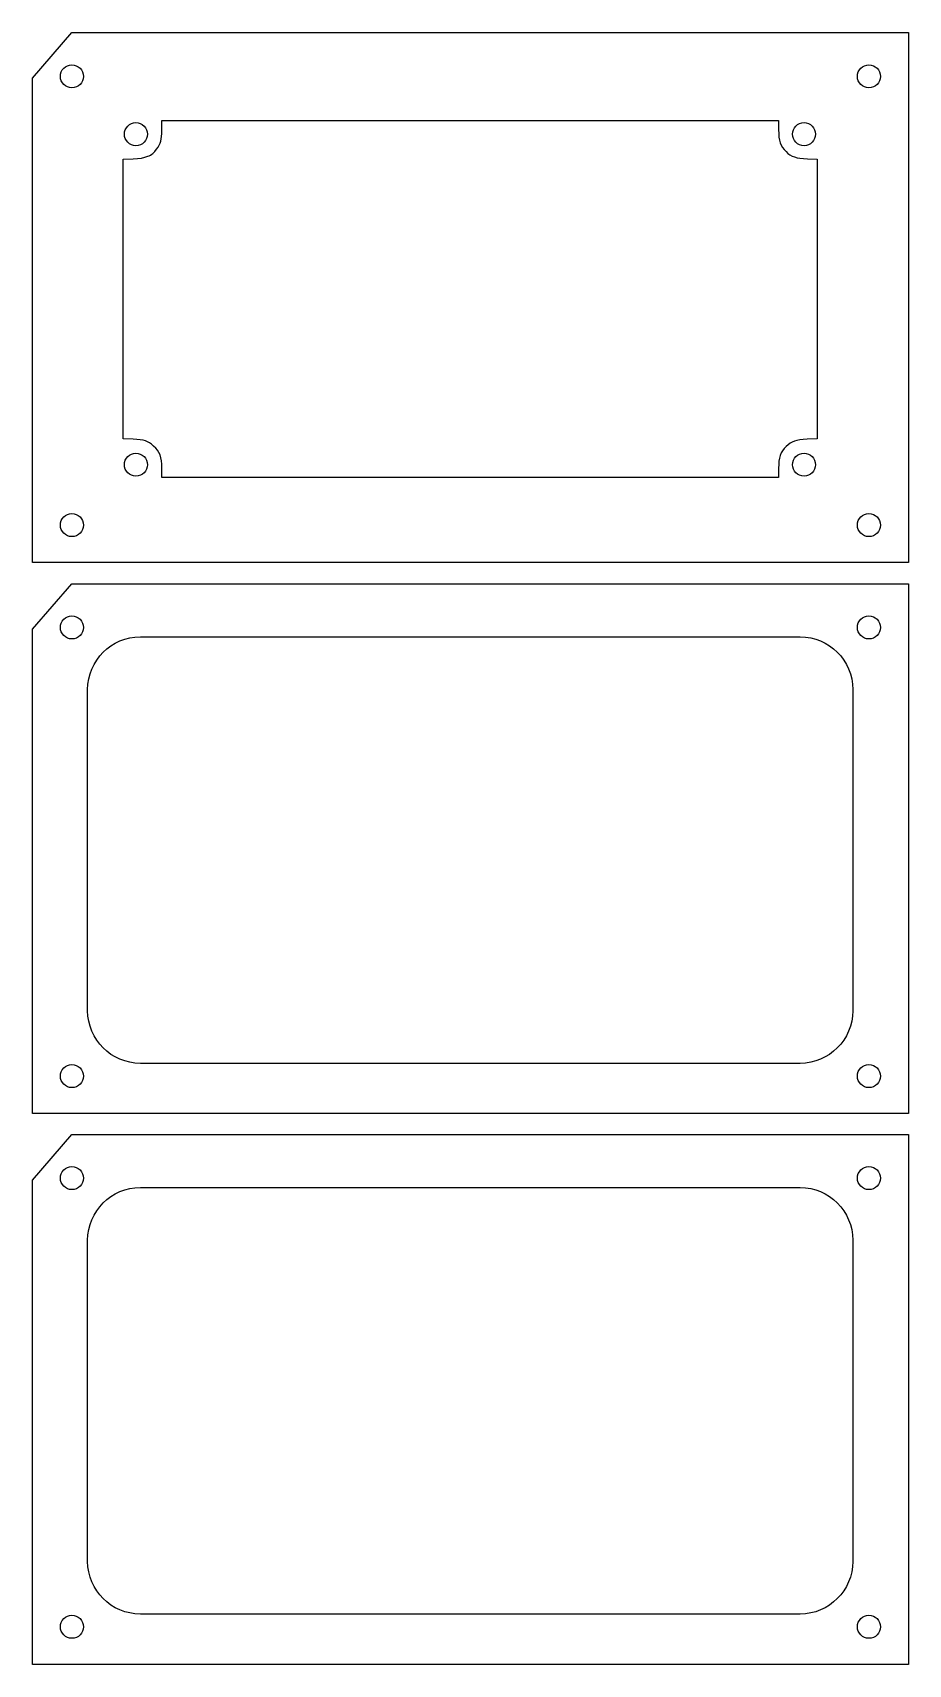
# Model space of a CAD drawing. Extents: x 36 to 171, y 10 to 513.
# Drawn here: x 36.4 to 170.6, y 262.6 to 512.6 of the extents above; entities that cross this region are included whole.
import ezdxf

# ---------------------------------------------------------------- set-up
doc = ezdxf.new("R2010")
doc.units = 0
doc.layers.add('Layer_1', color=7, linetype='CONTINUOUS')

msp = doc.modelspace()

# ---------------------------------------------------------------- linework, layer by layer
at = {"layer": 'Layer_1', "color": 7}
for points in [[(36.376434, 505.65071), (42.409731, 512.6439), (170.62037, 512.6439), (170.62037, 431.41406), (36.376434, 431.41406)], [(44.161511, 505.94094)], [(166.33945, 505.94094)], [(53.971998, 497.08393)], [(156.38961, 497.08393)], [(53.971998, 446.42593)], [(156.38961, 446.42593)], [(44.161511, 437.17087)], [(166.33945, 437.17087)], [(36.376434, 421.19338), (42.409731, 428.18657), (170.62037, 428.18657), (170.62037, 346.956787), (36.376434, 346.956787)], [(44.161511, 421.48361)], [(166.33945, 421.48361)], [(44.161511, 352.713597)], [(166.33945, 352.713597)], [(36.376434, 336.788595), (42.409731, 343.781785), (170.62037, 343.781785), (170.62037, 262.551946), (36.376434, 262.551946)], [(44.161511, 337.078825)], [(166.33945, 337.078825)], [(44.161511, 268.308756)], [(166.33945, 268.308756)]]:
    msp.add_lwpolyline(points, close=True, dxfattribs=at)
at = {"layer": 'Layer_1', "color": 1}
msp.add_lwpolyline([(51.790931, 493.29156), (52.464231, 493.33686), (53.058441, 493.41586), (53.581141, 493.53174), (54.039921, 493.68762), (54.247721, 493.78152), (54.442391, 493.8866), (54.624881, 494.00324), (54.796131, 494.13183), (54.957111, 494.27277), (55.108751, 494.42645), (55.387821, 494.77356), (55.609041, 495.10146), (55.785021, 495.40369), (55.920801, 495.69929), (56.021411, 496.00733), (56.091911, 496.34685), (56.137311, 496.73691), (56.162611, 497.19656), (56.172911, 497.74485), (56.183611, 499.19124), (103.45584, 499.19124), (150.72806, 499.19124), (150.72906, 497.74485), (150.74346, 497.16162), (150.78776, 496.64525), (150.86536, 496.18595), (150.97953, 495.77392), (151.13361, 495.39939), (151.33095, 495.05258), (151.57489, 494.72369), (151.86875, 494.40294), (152.16162, 494.13497), (152.46465, 493.91169), (152.78929, 493.7292), (153.14698, 493.58363), (153.54918, 493.47108), (154.00734, 493.38768), (154.53292, 493.32948), (155.13736, 493.29268), (156.6543, 493.22838), (156.6543, 471.81757), (156.6543, 450.40679), (155.11211, 450.33369), (154.51237, 450.29469), (153.99479, 450.23579), (153.54594, 450.15239), (153.1524, 450.03973), (152.80073, 449.89317), (152.47751, 449.70804), (152.16931, 449.47966), (151.86269, 449.20337), (151.57177, 448.89298), (151.32978, 448.57126), (151.13357, 448.22898), (150.98, 447.85692), (150.86591, 447.44587), (150.78811, 446.98659), (150.74351, 446.46988), (150.72901, 445.8865), (150.72801, 444.44011), (103.45578, 444.44011), (56.183561, 444.44011), (56.182561, 445.8865), (56.167161, 446.49275), (56.119561, 447.02435), (56.035561, 447.49274), (55.910921, 447.90936), (55.741351, 448.28565), (55.522571, 448.63304), (55.250351, 448.96297), (54.920451, 449.28688), (54.607611, 449.55254), (54.306751, 449.76807), (54.000391, 449.93926), (53.671031, 450.07195), (53.301191, 450.17195), (52.873421, 450.24505), (52.370241, 450.29715), (51.774171, 450.33395), (50.257231, 450.40675), (50.257231, 471.81753), (50.257231, 493.22831), (51.791232, 493.29151), (51.791262, 493.29151)], close=True, dxfattribs=at)
for points in [[(52.886561, 420.05158), (154.02302, 420.05158)], [(44.812343, 362.739386), (44.812343, 411.9754)], [(162.09919, 411.9754), (162.09919, 362.739386)], [(154.02302, 354.665167), (52.886561, 354.665167)], [(52.886561, 335.646795), (154.02302, 335.646795)], [(44.812343, 278.334548), (44.812343, 327.570615)], [(162.09919, 327.570615), (162.09919, 278.334548)], [(154.02302, 270.260326), (52.886561, 270.260326)]]:
    msp.add_lwpolyline(points, dxfattribs=at)
at = {"layer": 'Layer_1', "color": 7}
for points in [[(41.14825, 507.189075), (41.479275, 507.520101), (41.928243, 507.70607), (42.396384, 507.70607)], [(42.396384, 507.70607), (42.864525, 507.70607), (43.313493, 507.520101), (43.644518, 507.189075)], [(163.326184, 507.189076), (163.65721, 507.520103), (164.106178, 507.706071), (164.57432, 507.70607)], [(164.57432, 507.70607), (165.042462, 507.706071), (165.49143, 507.520103), (165.822456, 507.189076)], [(40.631257, 505.94094), (40.631256, 506.409081), (40.817224, 506.858049), (41.14825, 507.189075)], [(42.396384, 504.17582), (41.421534, 504.17582), (40.631261, 504.96609), (40.631257, 505.94094)], [(44.161511, 505.94094), (44.161507, 504.96609), (43.371234, 504.17582), (42.396384, 504.17582)], [(43.644518, 507.189075), (43.975544, 506.858049), (44.161512, 506.409081), (44.161511, 505.94094)], [(162.80919, 505.94094), (162.809189, 506.409082), (162.995157, 506.85805), (163.326184, 507.189076)], [(164.57432, 504.17582), (163.599469, 504.175818), (162.809194, 504.966089), (162.80919, 505.94094)], [(166.33945, 505.94094), (166.339446, 504.966089), (165.549171, 504.175818), (164.57432, 504.17582)], [(165.822456, 507.189076), (166.153483, 506.85805), (166.339451, 506.409082), (166.33945, 505.94094)], [(50.441748, 497.08393), (50.441746, 498.058781), (51.232017, 498.849056), (52.206868, 498.84906)], [(52.206868, 498.84906), (52.67501, 498.849061), (53.123978, 498.663093), (53.455004, 498.332066)], [(53.455004, 498.332066), (53.786031, 498.00104), (53.971999, 497.552072), (53.971998, 497.08393)], [(152.85936, 497.08393), (152.859358, 498.058781), (153.649629, 498.849056), (154.62448, 498.84906)], [(154.62448, 498.84906), (155.092622, 498.849061), (155.54159, 498.663093), (155.872616, 498.332066)], [(155.872616, 498.332066), (156.203643, 498.00104), (156.389611, 497.552072), (156.38961, 497.08393)], [(52.206868, 495.31881), (51.232021, 495.318814), (50.441752, 496.109083), (50.441748, 497.08393)], [(53.971998, 497.08393), (53.971994, 496.109079), (53.181719, 495.318808), (52.206868, 495.31881)], [(154.62448, 495.31881), (153.649633, 495.318814), (152.859364, 496.109083), (152.85936, 497.08393)], [(156.38961, 497.08393), (156.389606, 496.109079), (155.599331, 495.318808), (154.62448, 495.31881)], [(50.441748, 446.42593), (50.441746, 447.400781), (51.232017, 448.191056), (52.206868, 448.19106)], [(52.206868, 448.19106), (52.67501, 448.191061), (53.123978, 448.005093), (53.455004, 447.674066)], [(53.455004, 447.674066), (53.786031, 447.34304), (53.971999, 446.894072), (53.971998, 446.42593)], [(152.85936, 446.42593), (152.859358, 447.400781), (153.649629, 448.191056), (154.62448, 448.19106)], [(154.62448, 448.19106), (155.092622, 448.191061), (155.54159, 448.005093), (155.872616, 447.674066)], [(155.872616, 447.674066), (156.203643, 447.34304), (156.389611, 446.894072), (156.38961, 446.42593)], [(52.206868, 444.66081), (51.232021, 444.660814), (50.441752, 445.451083), (50.441748, 446.42593)], [(53.971998, 446.42593), (53.971994, 445.451079), (53.181719, 444.660808), (52.206868, 444.66081)], [(154.62448, 444.66081), (153.649633, 444.660814), (152.859364, 445.451083), (152.85936, 446.42593)], [(156.38961, 446.42593), (156.389606, 445.451079), (155.599331, 444.660808), (154.62448, 444.66081)], [(40.631257, 437.17087), (40.631256, 437.639011), (40.817224, 438.087979), (41.14825, 438.419005)], [(41.14825, 438.419005), (41.479275, 438.750031), (41.928243, 438.936), (42.396384, 438.936)], [(42.396384, 438.936), (42.864525, 438.936), (43.313493, 438.750031), (43.644518, 438.419005)], [(43.644518, 438.419005), (43.975544, 438.087979), (44.161512, 437.639011), (44.161511, 437.17087)], [(162.8092, 437.17087), (162.809198, 438.145721), (163.599469, 438.935996), (164.57432, 438.936)], [(164.57432, 438.936), (165.042462, 438.936001), (165.49143, 438.750033), (165.822456, 438.419006)], [(165.822456, 438.419006), (166.153483, 438.08798), (166.339451, 437.639012), (166.33945, 437.17087)], [(42.396384, 435.40575), (41.421534, 435.40575), (40.631261, 436.19602), (40.631257, 437.17087)], [(44.161511, 437.17087), (44.161507, 436.19602), (43.371234, 435.40575), (42.396384, 435.40575)], [(164.57432, 435.40575), (163.599473, 435.405754), (162.809204, 436.196023), (162.8092, 437.17087)], [(166.33945, 437.17087), (166.339446, 436.196019), (165.549171, 435.405748), (164.57432, 435.40575)], [(40.631257, 421.48361), (40.631256, 421.951751), (40.817224, 422.400719), (41.14825, 422.731745)], [(41.14825, 422.731745), (41.479275, 423.062771), (41.928243, 423.24874), (42.396384, 423.24874)], [(42.396384, 423.24874), (42.864525, 423.24874), (43.313493, 423.062771), (43.644518, 422.731745)], [(43.644518, 422.731745), (43.975544, 422.400719), (44.161512, 421.951751), (44.161511, 421.48361)], [(162.8092, 421.48361), (162.809198, 422.458461), (163.599469, 423.248736), (164.57432, 423.24874)], [(164.57432, 423.24874), (165.042462, 423.248741), (165.49143, 423.062773), (165.822456, 422.731746)], [(165.822456, 422.731746), (166.153483, 422.40072), (166.339451, 421.951752), (166.33945, 421.48361)], [(42.396384, 419.71849), (41.421534, 419.71849), (40.631261, 420.50876), (40.631257, 421.48361)], [(44.161511, 421.48361), (44.161507, 420.50876), (43.371234, 419.71849), (42.396384, 419.71849)], [(164.57432, 419.71849), (163.599473, 419.718494), (162.809204, 420.508763), (162.8092, 421.48361)], [(166.33945, 421.48361), (166.339446, 420.508759), (165.549171, 419.718488), (164.57432, 419.71849)], [(40.631257, 352.713597), (40.631256, 353.181738), (40.817224, 353.630706), (41.14825, 353.961732)], [(42.396384, 350.948477), (41.421534, 350.948477), (40.631261, 351.738747), (40.631257, 352.713597)], [(41.14825, 353.961732), (41.479275, 354.292758), (41.928243, 354.478727), (42.396384, 354.478727)], [(42.396384, 354.478727), (42.864525, 354.478727), (43.313493, 354.292758), (43.644518, 353.961732)], [(44.161511, 352.713597), (44.161507, 351.738747), (43.371234, 350.948477), (42.396384, 350.948477)], [(43.644518, 353.961732), (43.975544, 353.630706), (44.161512, 353.181738), (44.161511, 352.713597)], [(162.8092, 352.713597), (162.809198, 353.688448), (163.599469, 354.478723), (164.57432, 354.478727)], [(164.57432, 350.948477), (163.599473, 350.948481), (162.809204, 351.73875), (162.8092, 352.713597)], [(164.57432, 354.478727), (165.042462, 354.478728), (165.49143, 354.29276), (165.822456, 353.961733)], [(166.33945, 352.713597), (166.339446, 351.738746), (165.549171, 350.948475), (164.57432, 350.948477)], [(165.822456, 353.961733), (166.153483, 353.630707), (166.339451, 353.181739), (166.33945, 352.713597)], [(40.631257, 337.078825), (40.631256, 337.546966), (40.817224, 337.995934), (41.14825, 338.32696)], [(41.14825, 338.32696), (41.479275, 338.657986), (41.928243, 338.843955), (42.396384, 338.843955)], [(42.396384, 338.843955), (42.864525, 338.843955), (43.313493, 338.657986), (43.644518, 338.32696)], [(43.644518, 338.32696), (43.975544, 337.995934), (44.161512, 337.546966), (44.161511, 337.078825)], [(162.8092, 337.078825), (162.809198, 338.053676), (163.599469, 338.843951), (164.57432, 338.843955)], [(164.57432, 338.843955), (165.042462, 338.843956), (165.49143, 338.657988), (165.822456, 338.326961)], [(165.822456, 338.326961), (166.153483, 337.995935), (166.339451, 337.546967), (166.33945, 337.078825)], [(42.396384, 335.313705), (41.421534, 335.313705), (40.631261, 336.103975), (40.631257, 337.078825)], [(44.161511, 337.078825), (44.161507, 336.103975), (43.371234, 335.313705), (42.396384, 335.313705)], [(164.57432, 335.313705), (163.599473, 335.313709), (162.809204, 336.103978), (162.8092, 337.078825)], [(166.33945, 337.078825), (166.339446, 336.103974), (165.549171, 335.313703), (164.57432, 335.313705)], [(40.631257, 268.308756), (40.631256, 268.776897), (40.817224, 269.225865), (41.14825, 269.556891)], [(42.396384, 266.543636), (41.421534, 266.543636), (40.631261, 267.333906), (40.631257, 268.308756)], [(41.14825, 269.556891), (41.479275, 269.887917), (41.928243, 270.073886), (42.396384, 270.073886)], [(42.396384, 270.073886), (42.864525, 270.073886), (43.313493, 269.887917), (43.644518, 269.556891)], [(44.161511, 268.308756), (44.161507, 267.333906), (43.371234, 266.543636), (42.396384, 266.543636)], [(43.644518, 269.556891), (43.975544, 269.225865), (44.161512, 268.776897), (44.161511, 268.308756)], [(162.8092, 268.308756), (162.809198, 269.283607), (163.599469, 270.073882), (164.57432, 270.073886)], [(164.57432, 266.543636), (163.599473, 266.54364), (162.809204, 267.333909), (162.8092, 268.308756)], [(164.57432, 270.073886), (165.042462, 270.073887), (165.49143, 269.887919), (165.822456, 269.556892)], [(166.33945, 268.308756), (166.339446, 267.333905), (165.549171, 266.543634), (164.57432, 266.543636)], [(165.822456, 269.556892), (166.153483, 269.225866), (166.339451, 268.776898), (166.33945, 268.308756)]]:
    msp.add_open_spline(points, degree=3, dxfattribs=at)
at = {"layer": 'Layer_1', "color": 1}
for points in [[(44.812343, 411.9754), (44.812343, 416.41296), (48.4482, 420.05158), (52.886561, 420.05158)], [(154.02302, 420.05158), (158.46139, 420.05158), (162.09919, 416.41376), (162.09919, 411.9754)], [(52.886561, 354.665167), (48.449001, 354.665167), (44.812343, 358.301827), (44.812343, 362.739386)], [(162.09919, 362.739386), (162.09919, 358.301037), (158.46059, 354.665167), (154.02302, 354.665167)], [(44.812343, 327.570615), (44.812343, 332.008175), (48.4482, 335.646795), (52.886561, 335.646795)], [(154.02302, 335.646795), (158.46139, 335.646795), (162.09919, 332.008975), (162.09919, 327.570615)], [(52.886561, 270.260326), (48.449001, 270.260326), (44.812343, 273.896986), (44.812343, 278.334548)], [(162.09919, 278.334548), (162.09919, 273.896196), (158.46059, 270.260326), (154.02302, 270.260326)]]:
    msp.add_open_spline(points, degree=3, dxfattribs=at)

doc.saveas('drawing.dxf')
